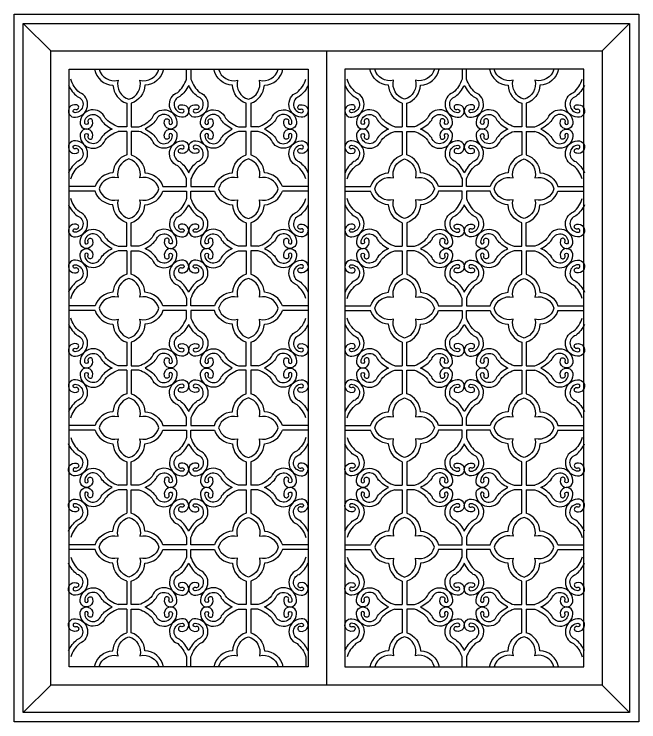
# Model space of a CAD drawing. Extents: x -66030 to 95157, y -13132 to 45879.
# Drawn here: x 44903 to 46263, y 12924 to 14464 of the extents above; entities that cross this region are included whole.
import ezdxf

# ---------------------------------------------------------------- set-up
doc = ezdxf.new("R2010")
doc.units = 0
doc.header["$LTSCALE"] = 100
doc.header["$MEASUREMENT"] = 0
for name, color, linetype in [('3', 11, 'CONTINUOUS'), ('4', 121, 'CONTINUOUS'), ('7', 105, 'CONTINUOUS')]:
    doc.layers.add(name, color=color, linetype=linetype)

# ---------------------------------------------------------------- blocks, each defined once
blk = doc.blocks.new('窗-028')
at = {"layer": '3'}
for p, q in [((495, 1326.1), (495, 1275)), ((825, 1326.1), (825, 1275)), ((225, 1265), (206.7, 1265)), ((225, 1265), (225, 1213.9)), ((511.5, 1275), (495, 1275)), ((495, 1265), (495, 1213.9)), ((511.5, 1265), (495, 1265)), ((808.5, 1275), (825, 1275)), ((808.5, 1265), (825, 1265)), ((825, 1265), (825, 1213.9)), ((1095, 1265), (1095, 1213.9)), ((1095, 1265), (1113.3, 1265)), ((156.1, 1145), (100, 1145)), ((620, 1145), (563.9, 1145)), ((700, 1145), (756.1, 1145)), ((1163.9, 1145), (1220, 1145)), ((620, 1135), (563.9, 1135)), ((700, 1135), (756.1, 1135)), ((495, 1066.1), (495, 1015)), ((825, 1066.1), (825, 1015)), ((225, 1005), (206.7, 1005)), ((225, 1005), (225, 953.9)), ((511.5, 1015), (495, 1015)), ((511.5, 1005), (495, 1005)), ((495, 1005), (495, 953.9)), ((808.5, 1015), (825, 1015)), ((808.5, 1005), (825, 1005)), ((825, 1005), (825, 953.9)), ((1095, 1005), (1113.3, 1005)), ((1095, 1005), (1095, 953.9)), ((156.1, 885), (100, 885)), ((620, 885), (563.9, 885)), ((700, 885), (756.1, 885)), ((1163.9, 885), (1220, 885)), ((156.1, 875), (100, 875)), ((620, 875), (563.9, 875)), ((700, 875), (756.1, 875)), ((1163.9, 875), (1220, 875)), ((225, 806.1), (225, 755)), ((495, 806.1), (495, 755)), ((825, 806.1), (825, 755)), ((1095, 806.1), (1095, 755)), ((225, 755), (206.7, 755)), ((511.5, 755), (495, 755)), ((808.5, 755), (825, 755)), ((1095, 755), (1113.3, 755)), ((225, 745), (206.7, 745)), ((225, 745), (225, 693.9)), ((511.5, 745), (495, 745)), ((495, 745), (495, 693.9)), ((808.5, 745), (825, 745)), ((825, 745), (825, 693.9)), ((1095, 745), (1095, 693.9)), ((1095, 745), (1113.3, 745)), ((156.1, 625), (100, 625)), ((620, 625), (563.9, 625)), ((700, 625), (756.1, 625)), ((1163.9, 625), (1220, 625)), ((156.1, 615), (100, 615)), ((620, 615), (563.9, 615)), ((700, 615), (756.1, 615)), ((1163.9, 615), (1220, 615)), ((225, 546.1), (225, 495)), ((495, 546.1), (495, 495)), ((825, 546.1), (825, 495)), ((1095, 546.1), (1095, 495)), ((225, 495), (206.7, 495)), ((511.5, 495), (495, 495)), ((808.5, 495), (825, 495)), ((1095, 495), (1113.3, 495)), ((225, 485), (206.7, 485)), ((225, 485), (225, 433.9)), ((495, 485), (495, 433.9)), ((511.5, 485), (495, 485)), ((808.5, 485), (825, 485)), ((825, 485), (825, 433.9)), ((1095, 485), (1095, 433.9)), ((1095, 485), (1113.3, 485)), ((156.1, 365), (100, 365)), ((156.1, 355), (100, 355)), ((620, 365), (563.9, 365)), ((620, 355), (563.9, 355)), ((700, 365), (756.1, 365)), ((700, 355), (756.1, 355)), ((1163.9, 365), (1220, 365)), ((1163.9, 355), (1220, 355)), ((225, 286.1), (225, 235)), ((495, 286.1), (495, 235)), ((825, 286.1), (825, 235)), ((1095, 286.1), (1095, 235)), ((225, 235), (206.7, 235)), ((511.5, 235), (495, 235)), ((808.5, 235), (825, 235)), ((1095, 235), (1113.3, 235)), ((225, 225), (206.7, 225)), ((225, 225), (225, 173.9)), ((495, 225), (495, 173.9)), ((511.5, 225), (495, 225)), ((808.5, 225), (825, 225)), ((825, 225), (825, 173.9)), ((1095, 225), (1113.3, 225)), ((1095, 225), (1095, 173.9)), ((615, 121.5), (615, 100))]:
    blk.add_line(p, q, dxfattribs=at)
blk.add_lwpolyline([(0, 1500), (1320, 1500), (1320, 0), (0, 0)], close=True, dxfattribs=at)
blk.add_lwpolyline([(0, 1500), (1320, 1500), (1320, 0), (0, 0)], close=True, dxfattribs=at)
for points in [[(154.7, 1400, 0.337804), (195.2, 1365.2, 0.305286), (225, 1326.1), (225, 1275), (206.7, 1275, -0.137558), (178, 1294, 0.803395), (123.7, 1285.4, 1.186993), (150.9, 1287, 1.306745), (141.1, 1284.7, -1.219827), (133.6, 1284.4, -0.838717), (169.1, 1289.2, 0.113963), (193.1, 1270, 0.113963), (169.1, 1250.8, -0.838717), (133.6, 1255.6, -1.219827), (141.1, 1255.3, 1.306745), (150.9, 1253, 1.186993), (123.7, 1254.6, 0.803395), (178, 1246, -0.137558), (206.7, 1265)], [(165, 1400, 0.407829), (206.2, 1376.2, 0.407829), (230, 1335, 0.407829), (253.8, 1376.2, 0.407829), (295, 1400)], [(305.3, 1400, -0.337804), (264.8, 1365.2, -0.305286), (235, 1326.1), (235, 1275), (251.5, 1275, 0.144679), (280.2, 1294, -0.803395), (334.5, 1285.4, -1.186993), (307.3, 1287, -1.306745), (317.1, 1284.7, 1.219827), (324.6, 1284.4, 0.838717), (289.1, 1289.2, -0.113963), (265, 1270, -0.113963), (289.1, 1250.8, 0.838717), (324.6, 1255.6, 1.219827), (317.1, 1255.3, -1.306745), (307.3, 1253, -1.186993), (334.5, 1254.6, -0.803395), (280.2, 1246, 0.147846), (251.5, 1265), (235, 1265), (235, 1213.9, -0.305286), (264.8, 1174.8, -0.305286), (303.9, 1145), (355, 1145), (355, 1161.5, 0.137558), (336, 1190.2, -0.803395), (344.6, 1244.5, -1.186993), (343, 1217.3, -1.306745), (345.3, 1227.1, 1.219827), (345.6, 1234.6, 0.838717), (340.8, 1199.1, -0.113963), (360, 1175, -0.113963), (379.2, 1199.1, 0.838717), (374.4, 1234.6, 1.219827), (374.7, 1227.1, -1.306745), (377, 1217.3, -1.186993), (375.4, 1244.5, -0.803395), (384, 1190.2, 0.137558), (365, 1161.5), (365, 1145), (416.1, 1145, -0.305286), (455.2, 1174.8, -0.305286), (485, 1213.9), (485, 1265), (468.5, 1265, 0.137558), (439.8, 1246, -0.803395), (385.5, 1254.6, -1.186993), (412.7, 1253, -1.306745), (402.9, 1255.3, 1.219827), (395.4, 1255.6, 0.838717), (430.9, 1250.8, -0.113963), (455, 1270, -0.113963), (430.9, 1289.2, 0.838717), (395.4, 1284.4, 1.219827), (402.9, 1284.7, -1.306745), (412.7, 1287, -1.186993), (385.5, 1285.4, -0.803395), (439.8, 1294, 0.137755), (468.5, 1275), (485, 1275), (485, 1326.1, -0.305286), (455.2, 1365.2, -0.337804), (414.7, 1400)], [(365, 1400), (365, 1378.5, 0.137558), (384, 1349.8, -0.803395), (375.4, 1295.5, -1.186993), (377, 1322.7, -1.306745), (374.7, 1312.9, 1.219827), (374.4, 1305.4, 0.838717), (379.2, 1340.9, -0.113963), (360, 1365, -0.113963), (340.8, 1340.9, 0.838717), (345.6, 1305.4, 1.219827), (345.3, 1312.9, -1.306745), (343, 1322.7, -1.186993), (344.6, 1295.5, -0.803395), (336, 1349.8, 0.137558), (355, 1378.5), (355, 1400)], [(425, 1400, 0.407829), (466.2, 1376.2, 0.407829), (490, 1335, 0.407829), (513.8, 1376.2, 0.407829), (555, 1400)], [(495, 1326.1, 0.305286), (524.8, 1365.2, 0.337804), (565.3, 1400)], [(825, 1326.1, -0.305286), (795.2, 1365.2, -0.337804), (754.7, 1400)], [(895, 1400, -0.407829), (853.8, 1376.2, -0.407829), (830, 1335, -0.407829), (806.2, 1376.2, -0.407829), (765, 1400)], [(1014.7, 1400, 0.337804), (1055.2, 1365.2, 0.305286), (1085, 1326.1), (1085, 1275), (1068.5, 1275, -0.144679), (1039.8, 1294, 0.803395), (985.5, 1285.4, 1.186993), (1012.7, 1287, 1.306745), (1002.9, 1284.7, -1.219827), (995.4, 1284.4, -0.838717), (1030.9, 1289.2, 0.113963), (1055, 1270, 0.113963), (1030.9, 1250.8, -0.838717), (995.4, 1255.6, -1.219827), (1002.9, 1255.3, 1.306745), (1012.7, 1253, 1.186993), (985.5, 1254.6, 0.803395), (1039.8, 1246, -0.147846), (1068.5, 1265), (1085, 1265), (1085, 1213.9, 0.305286), (1055.2, 1174.8, 0.305286), (1016.1, 1145), (965, 1145), (965, 1161.5, -0.137558), (984, 1190.2, 0.803395), (975.4, 1244.5, 1.186993), (977, 1217.3, 1.306745), (974.7, 1227.1, -1.219827), (974.4, 1234.6, -0.838717), (979.2, 1199.1, 0.113963), (960, 1175, 0.113963), (940.8, 1199.1, -0.838717), (945.6, 1234.6, -1.219827), (945.3, 1227.1, 1.306745), (943, 1217.3, 1.186993), (944.6, 1244.5, 0.803395), (936, 1190.2, -0.137558), (955, 1161.5), (955, 1145), (903.9, 1145, 0.305286), (864.8, 1174.8, 0.305286), (835, 1213.9), (835, 1265), (851.5, 1265, -0.137558), (880.2, 1246, 0.803395), (934.5, 1254.6, 1.186993), (907.3, 1253, 1.306745), (917.1, 1255.3, -1.219827), (924.6, 1255.6, -0.838717), (889.1, 1250.8, 0.113963), (865, 1270, 0.113963), (889.1, 1289.2, -0.838717), (924.6, 1284.4, -1.219827), (917.1, 1284.7, 1.306745), (907.3, 1287, 1.186993), (934.5, 1285.4, 0.803395), (880.2, 1294, -0.137755), (851.5, 1275), (835, 1275), (835, 1326.1, 0.305286), (864.8, 1365.2, 0.337804), (905.3, 1400)], [(955, 1400), (955, 1378.5, -0.137558), (936, 1349.8, 0.803395), (944.6, 1295.5, 1.186993), (943, 1322.7, 1.306745), (945.3, 1312.9, -1.219827), (945.6, 1305.4, -0.838717), (940.8, 1340.9, 0.113963), (960, 1365, 0.113963), (979.2, 1340.9, -0.838717), (974.4, 1305.4, -1.219827), (974.7, 1312.9, 1.306745), (977, 1322.7, 1.186993), (975.4, 1295.5, 0.803395), (984, 1349.8, -0.137558), (965, 1378.5), (965, 1400)], [(1155, 1400, -0.407829), (1113.8, 1376.2, -0.407829), (1090, 1335, -0.407829), (1066.2, 1376.2, -0.407829), (1025, 1400)], [(1165.3, 1400, -0.337804), (1124.8, 1365.2, -0.305286), (1095, 1326.1), (1095, 1275), (1113.3, 1275, 0.137558), (1142, 1294, -0.803395), (1196.3, 1285.4, -1.186993), (1169.1, 1287, -1.306745), (1178.9, 1284.7, 1.219827), (1186.4, 1284.4, 0.838717), (1150.9, 1289.2, -0.113963), (1126.9, 1270, -0.113963), (1150.9, 1250.8, 0.838717), (1186.4, 1255.6, 1.219827), (1178.9, 1255.3, -1.306745), (1169.1, 1253, -1.186993), (1196.3, 1254.6, -0.803395), (1142, 1246, 0.137558), (1113.3, 1265)], [(98.2, 1365, 0.113963), (117.3, 1340.9, -0.838717), (112.6, 1305.4, -1.219827), (112.9, 1312.9, 1.306745), (115.1, 1322.7, 1.186993), (113.5, 1295.5, 0.803395), (122.1, 1349.8, -0.137558), (103.2, 1378.5)], [(620, 1365, -0.113963), (600.8, 1340.9, 0.838717), (605.6, 1305.4, 1.219827), (605.3, 1312.9, -1.306745), (603, 1322.7, -1.186993), (604.6, 1295.5, -0.803395), (596, 1349.8, 0.137558), (615, 1378.5)], [(700, 1365, 0.113963), (719.2, 1340.9, -0.838717), (714.4, 1305.4, -1.219827), (714.7, 1312.9, 1.306745), (717, 1322.7, 1.186993), (715.4, 1295.5, 0.803395), (724, 1349.8, -0.137558), (705, 1378.5)], [(1221.8, 1365, -0.113963), (1202.7, 1340.9, 0.838717), (1207.4, 1305.4, 1.219827), (1207.1, 1312.9, -1.306745), (1204.9, 1322.7, -1.186993), (1206.5, 1295.5, -0.803395), (1197.9, 1349.8, 0.137558), (1216.8, 1378.5)], [(511.5, 1275, 0.137558), (540.2, 1294, -0.803395), (594.5, 1285.4, -1.186993), (567.3, 1287, -1.306745), (577.1, 1284.7, 1.219827), (584.6, 1284.4, 0.838717), (549.1, 1289.2, -0.113963), (525, 1270, -0.113963), (549.1, 1250.8, 0.838717), (584.6, 1255.6, 1.219827), (577.1, 1255.3, -1.306745), (567.3, 1253, -1.186993), (594.5, 1254.6, -0.803395), (540.2, 1246, 0.137558), (511.5, 1265, 0.137558)], [(620, 1308.6, -0.020606), (620, 1309.8)], [(808.5, 1275, -0.137558), (779.8, 1294, 0.803395), (725.5, 1285.4, 1.186993), (752.7, 1287, 1.306745), (742.9, 1284.7, -1.219827), (735.4, 1284.4, -0.838717), (770.9, 1289.2, 0.113963), (795, 1270, 0.113963), (770.9, 1250.8, -0.838717), (735.4, 1255.6, -1.219827), (742.9, 1255.3, 1.306745), (752.7, 1253, 1.186993), (725.5, 1254.6, 0.803395), (779.8, 1246, -0.137558), (808.5, 1265, -0.137558)], [(103.2, 1161.5, -0.137558), (122.1, 1190.2, 0.803395), (113.5, 1244.5, 1.186993), (115.1, 1217.3, 1.306745), (112.9, 1227.1, -1.219827), (112.6, 1234.6, -0.838717), (117.3, 1199.1, 0.113963), (98.2, 1175)], [(615, 1161.5, 0.137558), (596, 1190.2, -0.803395), (604.6, 1244.5, -1.186993), (603, 1217.3, -1.306745), (605.3, 1227.1, 1.219827), (605.6, 1234.6, 0.838717), (600.8, 1199.1, -0.113963), (620, 1175)], [(705, 1161.5, -0.137558), (724, 1190.2, 0.803395), (715.4, 1244.5, 1.186993), (717, 1217.3, 1.306745), (714.7, 1227.1, -1.219827), (714.4, 1234.6, -0.838717), (719.2, 1199.1, 0.113963), (700, 1175)], [(1216.8, 1161.5, 0.137558), (1197.9, 1190.2, -0.803395), (1206.5, 1244.5, -1.186993), (1204.9, 1217.3, -1.306745), (1207.1, 1227.1, 1.219827), (1207.4, 1234.6, 0.838717), (1202.7, 1199.1, -0.113963), (1221.8, 1175)], [(225, 1213.9, 0.305286), (195.2, 1174.8, 0.305286), (156.1, 1145, 0.305286)], [(563.9, 1145, 0.305286), (524.8, 1174.8, 0.305286), (495, 1213.9, 0.305286)], [(756.1, 1145, -0.305286), (795.2, 1174.8, -0.305286), (825, 1213.9, -0.305286)], [(1095, 1213.9, -0.305286), (1124.8, 1174.8, -0.305286), (1163.9, 1145, -0.305286)], [(206.7, 1005, 0.137558), (178, 986, -0.803395), (123.7, 994.6, -1.186993), (150.9, 993, -1.306745), (141.1, 995.3, 1.219827), (133.6, 995.6, 0.838717), (169.1, 990.8, -0.113963), (193.1, 1010, -0.113963), (169.1, 1029.2, 0.838717), (133.6, 1024.4, 1.219827), (141.1, 1024.7, -1.306745), (150.9, 1027, -1.186993), (123.7, 1025.4, -0.803395), (178, 1034, 0.137558), (206.7, 1015), (225, 1015), (225, 1066.1, -0.305286), (195.2, 1105.2, -0.305286), (156.1, 1135), (100, 1135)], [(495, 1066.1, 0.305286), (524.8, 1105.2, 0.305286), (563.9, 1135, 0.305286)], [(825, 1066.1, -0.305286), (795.2, 1105.2, -0.305286), (756.1, 1135, -0.305286)], [(1113.3, 1005, -0.137558), (1142, 986, 0.803395), (1196.3, 994.6, 1.186993), (1169.1, 993, 1.306745), (1178.9, 995.3, -1.219827), (1186.4, 995.6, -0.838717), (1150.9, 990.8, 0.113963), (1126.9, 1010, 0.113963), (1150.9, 1029.2, -0.838717), (1186.4, 1024.4, -1.219827), (1178.9, 1024.7, 1.306745), (1169.1, 1027, 1.186993), (1196.3, 1025.4, 0.803395), (1142, 1034, -0.137558), (1113.3, 1015), (1095, 1015), (1095, 1066.1, 0.305286), (1124.8, 1105.2, 0.305286), (1163.9, 1135), (1220, 1135)], [(98.2, 1105, 0.113963), (117.3, 1080.9, -0.838717), (112.6, 1045.4, -1.219827), (112.9, 1052.9, 1.306745), (115.1, 1062.7, 1.186993), (113.5, 1035.5, 0.803395), (122.1, 1089.8, -0.137558), (103.2, 1118.5)], [(620, 1105, -0.113963), (600.8, 1080.9, 0.838717), (605.6, 1045.4, 1.219827), (605.3, 1052.9, -1.306745), (603, 1062.7, -1.186993), (604.6, 1035.5, -0.803395), (596, 1089.8, 0.137558), (615, 1118.5)], [(700, 1105, 0.113963), (719.2, 1080.9, -0.838717), (714.4, 1045.4, -1.219827), (714.7, 1052.9, 1.306745), (717, 1062.7, 1.186993), (715.4, 1035.5, 0.803395), (724, 1089.8, -0.137558), (705, 1118.5)], [(1221.8, 1105, -0.113963), (1202.7, 1080.9, 0.838717), (1207.4, 1045.4, 1.219827), (1207.1, 1052.9, -1.306745), (1204.9, 1062.7, -1.186993), (1206.5, 1035.5, -0.803395), (1197.9, 1089.8, 0.137558), (1216.8, 1118.5)], [(511.5, 1015, 0.137558), (540.2, 1034, -0.803395), (594.5, 1025.4, -1.186993), (567.3, 1027, -1.306745), (577.1, 1024.7, 1.219827), (584.6, 1024.4, 0.838717), (549.1, 1029.2, -0.113963), (525, 1010, -0.113963), (549.1, 990.8, 0.838717), (584.6, 995.6, 1.219827), (577.1, 995.3, -1.306745), (567.3, 993, -1.186993), (594.5, 994.6, -0.803395), (540.2, 986, 0.137558), (511.5, 1005, 0.137558)], [(620, 1048.6, -0.020606), (620, 1049.8)], [(808.5, 1015, -0.137558), (779.8, 1034, 0.803395), (725.5, 1025.4, 1.186993), (752.7, 1027, 1.306745), (742.9, 1024.7, -1.219827), (735.4, 1024.4, -0.838717), (770.9, 1029.2, 0.113963), (795, 1010, 0.113963), (770.9, 990.8, -0.838717), (735.4, 995.6, -1.219827), (742.9, 995.3, 1.306745), (752.7, 993, 1.186993), (725.5, 994.6, 0.803395), (779.8, 986, -0.137558), (808.5, 1005, -0.137558)], [(103.2, 901.5, -0.137558), (122.1, 930.2, 0.803395), (113.5, 984.5, 1.186993), (115.1, 957.3, 1.306745), (112.9, 967.1, -1.219827), (112.6, 974.6, -0.838717), (117.3, 939.1, 0.113963), (98.2, 915)], [(615, 901.5, 0.137558), (596, 930.2, -0.803395), (604.6, 984.5, -1.186993), (603, 957.3, -1.306745), (605.3, 967.1, 1.219827), (605.6, 974.6, 0.838717), (600.8, 939.1, -0.113963), (620, 915)], [(705, 901.5, -0.137558), (724, 930.2, 0.803395), (715.4, 984.5, 1.186993), (717, 957.3, 1.306745), (714.7, 967.1, -1.219827), (714.4, 974.6, -0.838717), (719.2, 939.1, 0.113963), (700, 915)], [(1216.8, 901.5, 0.137558), (1197.9, 930.2, -0.803395), (1206.5, 984.5, -1.186993), (1204.9, 957.3, -1.306745), (1207.1, 967.1, 1.219827), (1207.4, 974.6, 0.838717), (1202.7, 939.1, -0.113963), (1221.8, 915)], [(225, 953.9, 0.305286), (195.2, 914.8, 0.305286), (156.1, 885)], [(563.9, 885, 0.305286), (524.8, 914.8, 0.305286), (495, 953.9)], [(756.1, 885, -0.305286), (795.2, 914.8, -0.305286), (825, 953.9)], [(1095, 953.9, -0.305286), (1124.8, 914.8, -0.305286), (1163.9, 885)], [(156.1, 875, 0.305286), (195.2, 845.2, 0.305286), (225, 806.1, 0.305286)], [(495, 806.1, 0.305286), (524.8, 845.2, 0.305286), (563.9, 875)], [(825, 806.1, -0.305286), (795.2, 845.2, -0.305286), (756.1, 875)], [(1163.9, 875, -0.305286), (1124.8, 845.2, -0.305286), (1095, 806.1, -0.305286)], [(98.2, 845, 0.113963), (117.3, 820.9, -0.838717), (112.6, 785.4, -1.219827), (112.9, 792.9, 1.306745), (115.1, 802.7, 1.186993), (113.5, 775.5, 0.803395), (122.1, 829.8, -0.137558), (103.2, 858.5)], [(620, 845, -0.113963), (600.8, 820.9, 0.838717), (605.6, 785.4, 1.219827), (605.3, 792.9, -1.306745), (603, 802.7, -1.186993), (604.6, 775.5, -0.803395), (596, 829.8, 0.137558), (615, 858.5)], [(700, 845, 0.113963), (719.2, 820.9, -0.838717), (714.4, 785.4, -1.219827), (714.7, 792.9, 1.306745), (717, 802.7, 1.186993), (715.4, 775.5, 0.803395), (724, 829.8, -0.137558), (705, 858.5)], [(1221.8, 845, -0.113963), (1202.7, 820.9, 0.838717), (1207.4, 785.4, 1.219827), (1207.1, 792.9, -1.306745), (1204.9, 802.7, -1.186993), (1206.5, 775.5, -0.803395), (1197.9, 829.8, 0.137558), (1216.8, 858.5)], [(206.7, 755, -0.137558), (178, 774, 0.803395), (123.7, 765.4, 1.186993), (150.9, 767, 1.306745), (141.1, 764.7, -1.219827), (133.6, 764.4, -0.838717), (169.1, 769.2, 0.113963), (193.1, 750, 0.113963), (169.1, 730.8, -0.838717), (133.6, 735.6, -1.219827), (141.1, 735.3, 1.306745), (150.9, 733, 1.186993), (123.7, 734.6, 0.803395), (178, 726, -0.137558), (206.7, 745, -0.137558)], [(511.5, 755, 0.137558), (540.2, 774, -0.803395), (594.5, 765.4, -1.186993), (567.3, 767, -1.306745), (577.1, 764.7, 1.219827), (584.6, 764.4, 0.838717), (549.1, 769.2, -0.113963), (525, 750, -0.113963), (549.1, 730.8, 0.838717), (584.6, 735.6, 1.219827), (577.1, 735.3, -1.306745), (567.3, 733, -1.186993), (594.5, 734.6, -0.803395), (540.2, 726, 0.137558), (511.5, 745, 0.137558)], [(620, 788.6, -0.020606), (620, 789.8)], [(808.5, 755, -0.137558), (779.8, 774, 0.803395), (725.5, 765.4, 1.186993), (752.7, 767, 1.306745), (742.9, 764.7, -1.219827), (735.4, 764.4, -0.838717), (770.9, 769.2, 0.113963), (795, 750, 0.113963), (770.9, 730.8, -0.838717), (735.4, 735.6, -1.219827), (742.9, 735.3, 1.306745), (752.7, 733, 1.186993), (725.5, 734.6, 0.803395), (779.8, 726, -0.137558), (808.5, 745, -0.137558)], [(1113.3, 755, 0.137558), (1142, 774, -0.803395), (1196.3, 765.4, -1.186993), (1169.1, 767, -1.306745), (1178.9, 764.7, 1.219827), (1186.4, 764.4, 0.838717), (1150.9, 769.2, -0.113963), (1126.9, 750, -0.113963), (1150.9, 730.8, 0.838717), (1186.4, 735.6, 1.219827), (1178.9, 735.3, -1.306745), (1169.1, 733, -1.186993), (1196.3, 734.6, -0.803395), (1142, 726, 0.137558), (1113.3, 745, 0.137558)], [(103.2, 641.5, -0.137558), (122.1, 670.2, 0.803395), (113.5, 724.5, 1.186993), (115.1, 697.3, 1.306745), (112.9, 707.1, -1.219827), (112.6, 714.6, -0.838717), (117.3, 679.1, 0.113963), (98.2, 655)], [(615, 641.5, 0.137558), (596, 670.2, -0.803395), (604.6, 724.5, -1.186993), (603, 697.3, -1.306745), (605.3, 707.1, 1.219827), (605.6, 714.6, 0.838717), (600.8, 679.1, -0.113963), (620, 655)], [(705, 641.5, -0.137558), (724, 670.2, 0.803395), (715.4, 724.5, 1.186993), (717, 697.3, 1.306745), (714.7, 707.1, -1.219827), (714.4, 714.6, -0.838717), (719.2, 679.1, 0.113963), (700, 655)], [(1216.8, 641.5, 0.137558), (1197.9, 670.2, -0.803395), (1206.5, 724.5, -1.186993), (1204.9, 697.3, -1.306745), (1207.1, 707.1, 1.219827), (1207.4, 714.6, 0.838717), (1202.7, 679.1, -0.113963), (1221.8, 655)], [(225, 693.9, 0.305286), (195.2, 654.8, 0.305286), (156.1, 625)], [(563.9, 625, 0.305286), (524.8, 654.8, 0.305286), (495, 693.9)], [(756.1, 625, -0.305286), (795.2, 654.8, -0.305286), (825, 693.9)], [(1095, 693.9, -0.305286), (1124.8, 654.8, -0.305286), (1163.9, 625)], [(156.1, 615, 0.305286), (195.2, 585.2, 0.305286), (225, 546.1)], [(495, 546.1, 0.305286), (524.8, 585.2, 0.305286), (563.9, 615, 0.305286)], [(825, 546.1, -0.305286), (795.2, 585.2, -0.305286), (756.1, 615, -0.305286)], [(1163.9, 615, -0.305286), (1124.8, 585.2, -0.305286), (1095, 546.1)], [(103.2, 598.5, 0.137558), (122.1, 569.8, -0.803395), (113.5, 515.5, -1.186993), (115.1, 542.7, -1.306745), (112.9, 532.9, 1.219827), (112.6, 525.4, 0.838717), (117.3, 560.9, -0.113963), (98.2, 585)], [(615, 598.5, -0.137558), (596, 569.8, 0.803395), (604.6, 515.5, 1.186993), (603, 542.7, 1.306745), (605.3, 532.9, -1.219827), (605.6, 525.4, -0.838717), (600.8, 560.9, 0.113963), (620, 585)], [(705, 598.5, 0.137558), (724, 569.8, -0.803395), (715.4, 515.5, -1.186993), (717, 542.7, -1.306745), (714.7, 532.9, 1.219827), (714.4, 525.4, 0.838717), (719.2, 560.9, -0.113963), (700, 585)], [(1216.8, 598.5, -0.137558), (1197.9, 569.8, 0.803395), (1206.5, 515.5, 1.186993), (1204.9, 542.7, 1.306745), (1207.1, 532.9, -1.219827), (1207.4, 525.4, -0.838717), (1202.7, 560.9, 0.113963), (1221.8, 585)], [(206.7, 485, 0.137558), (178, 466, -0.803395), (123.7, 474.6, -1.186993), (150.9, 473, -1.306745), (141.1, 475.3, 1.219827), (133.6, 475.6, 0.838717), (169.1, 470.8, -0.113963), (193.1, 490, -0.113963), (169.1, 509.2, 0.838717), (133.6, 504.4, 1.219827), (141.1, 504.7, -1.306745), (150.9, 507, -1.186993), (123.7, 505.4, -0.803395), (178, 514, 0.137558), (206.7, 495, 0.137558)], [(511.5, 485, -0.137558), (540.2, 466, 0.803395), (594.5, 474.6, 1.186993), (567.3, 473, 1.306745), (577.1, 475.3, -1.219827), (584.6, 475.6, -0.838717), (549.1, 470.8, 0.113963), (525, 490, 0.113963), (549.1, 509.2, -0.838717), (584.6, 504.4, -1.219827), (577.1, 504.7, 1.306745), (567.3, 507, 1.186993), (594.5, 505.4, 0.803395), (540.2, 514, -0.137558), (511.5, 495, -0.137558)], [(808.5, 485, 0.137558), (779.8, 466, -0.803395), (725.5, 474.6, -1.186993), (752.7, 473, -1.306745), (742.9, 475.3, 1.219827), (735.4, 475.6, 0.838717), (770.9, 470.8, -0.113963), (795, 490, -0.113963), (770.9, 509.2, 0.838717), (735.4, 504.4, 1.219827), (742.9, 504.7, -1.306745), (752.7, 507, -1.186993), (725.5, 505.4, -0.803395), (779.8, 514, 0.137558), (808.5, 495, 0.137558)], [(1113.3, 485, -0.137558), (1142, 466, 0.803395), (1196.3, 474.6, 1.186993), (1169.1, 473, 1.306745), (1178.9, 475.3, -1.219827), (1186.4, 475.6, -0.838717), (1150.9, 470.8, 0.113963), (1126.9, 490, 0.113963), (1150.9, 509.2, -0.838717), (1186.4, 504.4, -1.219827), (1178.9, 504.7, 1.306745), (1169.1, 507, 1.186993), (1196.3, 505.4, 0.803395), (1142, 514, -0.137558), (1113.3, 495, -0.137558)], [(98.2, 395, -0.113963), (117.3, 419.1, 0.838717), (112.6, 454.6, 1.219827), (112.9, 447.1, -1.306745), (115.1, 437.3, -1.186993), (113.5, 464.5, -0.803395), (122.1, 410.2, 0.137558), (103.2, 381.5)], [(620, 395, 0.113963), (600.8, 419.1, -0.838717), (605.6, 454.6, -1.219827), (605.3, 447.1, 1.306745), (603, 437.3, 1.186993), (604.6, 464.5, 0.803395), (596, 410.2, -0.137558), (615, 381.5)], [(700, 395, -0.113963), (719.2, 419.1, 0.838717), (714.4, 454.6, 1.219827), (714.7, 447.1, -1.306745), (717, 437.3, -1.186993), (715.4, 464.5, -0.803395), (724, 410.2, 0.137558), (705, 381.5)], [(1221.8, 395, 0.113963), (1202.7, 419.1, -0.838717), (1207.4, 454.6, -1.219827), (1207.1, 447.1, 1.306745), (1204.9, 437.3, 1.186993), (1206.5, 464.5, 0.803395), (1197.9, 410.2, -0.137558), (1216.8, 381.5)], [(156.1, 365, -0.305286), (195.2, 394.8, -0.305286), (225, 433.9, -0.305286)], [(495, 433.9, -0.305286), (524.8, 394.8, -0.305286), (563.9, 365)], [(825, 433.9, 0.305286), (795.2, 394.8, 0.305286), (756.1, 365)], [(1163.9, 365, 0.305286), (1124.8, 394.8, 0.305286), (1095, 433.9, 0.305286)], [(225, 286.1, -0.305286), (195.2, 325.2, -0.305286), (156.1, 355, -0.305286)], [(305.3, 100, 0.337804), (264.8, 134.8, 0.305286), (235, 173.9), (235, 225), (251.5, 225, -0.144679), (280.2, 206, 0.803395), (334.5, 214.6, 1.186993), (307.3, 213, 1.306745), (317.1, 215.3, -1.219827), (324.6, 215.6, -0.838717), (289.1, 210.8, 0.113963), (265, 230, 0.113963), (289.1, 249.2, -0.838717), (324.6, 244.4, -1.219827), (317.1, 244.7, 1.306745), (307.3, 247, 1.186993), (334.5, 245.4, 0.803395), (280.2, 254, -0.147846), (251.5, 235), (235, 235), (235, 286.1, 0.305286), (264.8, 325.2, 0.305286), (303.9, 355), (355, 355), (355, 338.5, -0.137558), (336, 309.8, 0.803395), (344.6, 255.5, 1.186993), (343, 282.7, 1.306745), (345.3, 272.9, -1.219827), (345.6, 265.4, -0.838717), (340.8, 300.9, 0.113963), (360, 325, 0.113963), (379.2, 300.9, -0.838717), (374.4, 265.4, -1.219827), (374.7, 272.9, 1.306745), (377, 282.7, 1.186993), (375.4, 255.5, 0.803395), (384, 309.8, -0.137558), (365, 338.5), (365, 355), (416.1, 355, 0.305286), (455.2, 325.2, 0.305286), (485, 286.1), (485, 235), (468.5, 235, -0.137558), (439.8, 254, 0.803395), (385.5, 245.4, 1.186993), (412.7, 247, 1.306745), (402.9, 244.7, -1.219827), (395.4, 244.4, -0.838717), (430.9, 249.2, 0.113963), (455, 230, 0.113963), (430.9, 210.8, -0.838717), (395.4, 215.6, -1.219827), (402.9, 215.3, 1.306745), (412.7, 213, 1.186993), (385.5, 214.6, 0.803395), (439.8, 206, -0.137755), (468.5, 225), (485, 225), (485, 173.9, 0.305286), (455.2, 134.8, 0.337804), (414.7, 100)], [(563.9, 355, -0.305286), (524.8, 325.2, -0.305286), (495, 286.1)], [(756.1, 355, 0.305286), (795.2, 325.2, 0.305286), (825, 286.1)], [(1014.7, 100, -0.337804), (1055.2, 134.8, -0.305286), (1085, 173.9), (1085, 225), (1068.5, 225, 0.144679), (1039.8, 206, -0.803395), (985.5, 214.6, -1.186993), (1012.7, 213, -1.306745), (1002.9, 215.3, 1.219827), (995.4, 215.6, 0.838717), (1030.9, 210.8, -0.113963), (1055, 230, -0.113963), (1030.9, 249.2, 0.838717), (995.4, 244.4, 1.219827), (1002.9, 244.7, -1.306745), (1012.7, 247, -1.186993), (985.5, 245.4, -0.803395), (1039.8, 254, 0.147846), (1068.5, 235), (1085, 235), (1085, 286.1, -0.305286), (1055.2, 325.2, -0.305286), (1016.1, 355), (965, 355), (965, 338.5, 0.137558), (984, 309.8, -0.803395), (975.4, 255.5, -1.186993), (977, 282.7, -1.306745), (974.7, 272.9, 1.219827), (974.4, 265.4, 0.838717), (979.2, 300.9, -0.113963), (960, 325, -0.113963), (940.8, 300.9, 0.838717), (945.6, 265.4, 1.219827), (945.3, 272.9, -1.306745), (943, 282.7, -1.186993), (944.6, 255.5, -0.803395), (936, 309.8, 0.137558), (955, 338.5), (955, 355), (903.9, 355, -0.305286), (864.8, 325.2, -0.305286), (835, 286.1), (835, 235), (851.5, 235, 0.137558), (880.2, 254, -0.803395), (934.5, 245.4, -1.186993), (907.3, 247, -1.306745), (917.1, 244.7, 1.219827), (924.6, 244.4, 0.838717), (889.1, 249.2, -0.113963), (865, 230, -0.113963), (889.1, 210.8, 0.838717), (924.6, 215.6, 1.219827), (917.1, 215.3, -1.306745), (907.3, 213, -1.186993), (934.5, 214.6, -0.803395), (880.2, 206, 0.137755), (851.5, 225), (835, 225), (835, 173.9, -0.305286), (864.8, 134.8, -0.337804), (905.3, 100)], [(1095, 286.1, 0.305286), (1124.8, 325.2, 0.305286), (1163.9, 355, 0.305286)], [(103.2, 338.5, 0.137558), (122.1, 309.8, -0.803395), (113.5, 255.5, -1.186993), (115.1, 282.7, -1.306745), (112.9, 272.9, 1.219827), (112.6, 265.4, 0.838717), (117.3, 300.9, -0.113963), (98.2, 325)], [(615, 338.5, -0.137558), (596, 309.8, 0.803395), (604.6, 255.5, 1.186993), (603, 282.7, 1.306745), (605.3, 272.9, -1.219827), (605.6, 265.4, -0.838717), (600.8, 300.9, 0.113963), (620, 325)], [(705, 338.5, 0.137558), (724, 309.8, -0.803395), (715.4, 255.5, -1.186993), (717, 282.7, -1.306745), (714.7, 272.9, 1.219827), (714.4, 265.4, 0.838717), (719.2, 300.9, -0.113963), (700, 325)], [(1216.8, 338.5, -0.137558), (1197.9, 309.8, 0.803395), (1206.5, 255.5, 1.186993), (1204.9, 282.7, 1.306745), (1207.1, 272.9, -1.219827), (1207.4, 265.4, -0.838717), (1202.7, 300.9, 0.113963), (1221.8, 325)], [(206.7, 225, 0.137558), (178, 206, -0.803395), (123.7, 214.6, -1.186993), (150.9, 213, -1.306745), (141.1, 215.3, 1.219827), (133.6, 215.6, 0.838717), (169.1, 210.8, -0.113963), (193.1, 230, -0.113963), (169.1, 249.2, 0.838717), (133.6, 244.4, 1.219827), (141.1, 244.7, -1.306745), (150.9, 247, -1.186993), (123.7, 245.4, -0.803395), (178, 254, 0.137558), (206.7, 235, 0.137558)], [(511.5, 225, -0.137558), (540.2, 206, 0.803395), (594.5, 214.6, 1.186993), (567.3, 213, 1.306745), (577.1, 215.3, -1.219827), (584.6, 215.6, -0.838717), (549.1, 210.8, 0.113963), (525, 230, 0.113963), (549.1, 249.2, -0.838717), (584.6, 244.4, -1.219827), (577.1, 244.7, 1.306745), (567.3, 247, 1.186993), (594.5, 245.4, 0.803395), (540.2, 254, -0.137558), (511.5, 235, -0.137558)], [(808.5, 225, 0.137558), (779.8, 206, -0.803395), (725.5, 214.6, -1.186993), (752.7, 213, -1.306745), (742.9, 215.3, 1.219827), (735.4, 215.6, 0.838717), (770.9, 210.8, -0.113963), (795, 230, -0.113963), (770.9, 249.2, 0.838717), (735.4, 244.4, 1.219827), (742.9, 244.7, -1.306745), (752.7, 247, -1.186993), (725.5, 245.4, -0.803395), (779.8, 254, 0.137558), (808.5, 235, 0.137558)], [(1113.3, 225, -0.137558), (1142, 206, 0.803395), (1196.3, 214.6, 1.186993), (1169.1, 213, 1.306745), (1178.9, 215.3, -1.219827), (1186.4, 215.6, -0.838717), (1150.9, 210.8, 0.113963), (1126.9, 230, 0.113963), (1150.9, 249.2, -0.838717), (1186.4, 244.4, -1.219827), (1178.9, 244.7, 1.306745), (1169.1, 247, 1.186993), (1196.3, 245.4, 0.803395), (1142, 254, -0.137558), (1113.3, 235, -0.137558)], [(98.2, 135, -0.113963), (117.3, 159.1, 0.838717), (112.6, 194.6, 1.219827), (112.9, 187.1, -1.306745), (115.1, 177.3, -1.186993), (113.5, 204.5, -0.803395), (122.1, 150.2, 0.137558), (103.2, 121.5)], [(365, 100), (365, 121.5, -0.137558), (384, 150.2, 0.803395), (375.4, 204.5, 1.186993), (377, 177.3, 1.306745), (374.7, 187.1, -1.219827), (374.4, 194.6, -0.838717), (379.2, 159.1, 0.113963), (360, 135, 0.113963), (340.8, 159.1, -0.838717), (345.6, 194.6, -1.219827), (345.3, 187.1, 1.306745), (343, 177.3, 1.186993), (344.6, 204.5, 0.803395), (336, 150.2, -0.137558), (355, 121.5), (355, 100)], [(620, 135, 0.113963), (600.8, 159.1, -0.838717), (605.6, 194.6, -1.219827), (605.3, 187.1, 1.306745), (603, 177.3, 1.186993), (604.6, 204.5, 0.803395), (596, 150.2, -0.137558), (615, 121.5)], [(700, 135, -0.113963), (719.2, 159.1, 0.838717), (714.4, 194.6, 1.219827), (714.7, 187.1, -1.306745), (717, 177.3, -1.186993), (715.4, 204.5, -0.803395), (724, 150.2, 0.137558), (705, 121.5)], [(955, 100), (955, 121.5, 0.137558), (936, 150.2, -0.803395), (944.6, 204.5, -1.186993), (943, 177.3, -1.306745), (945.3, 187.1, 1.219827), (945.6, 194.6, 0.838717), (940.8, 159.1, -0.113963), (960, 135, -0.113963), (979.2, 159.1, 0.838717), (974.4, 194.6, 1.219827), (974.7, 187.1, -1.306745), (977, 177.3, -1.186993), (975.4, 204.5, -0.803395), (984, 150.2, 0.137558), (965, 121.5), (965, 100)], [(1221.8, 135, 0.113963), (1202.7, 159.1, -0.838717), (1207.4, 194.6, -1.219827), (1207.1, 187.1, 1.306745), (1204.9, 177.3, 1.186993), (1206.5, 204.5, 0.803395), (1197.9, 150.2, -0.137558), (1216.8, 121.5)], [(154.7, 100, -0.337804), (195.2, 134.8, -0.305286), (225, 173.9, -0.305286)], [(495, 173.9, -0.305286), (524.8, 134.8, -0.337804), (565.3, 100)], [(825, 173.9, 0.305286), (795.2, 134.8, 0.337804), (754.7, 100)], [(1165.3, 100, 0.337804), (1124.8, 134.8, 0.305286), (1095, 173.9, 0.305286)], [(165, 100, -0.407829), (206.2, 123.8, -0.407829), (230, 165, -0.407829), (253.8, 123.8, -0.407829), (295, 100)], [(425, 100, -0.407829), (466.2, 123.8, -0.407829), (490, 165, -0.407829), (513.8, 123.8, -0.407829), (555, 100)], [(895, 100, 0.407829), (853.8, 123.8, 0.407829), (830, 165, 0.407829), (806.2, 123.8, 0.407829), (765, 100)], [(1155, 100, 0.407829), (1113.8, 123.8, 0.407829), (1090, 165, 0.407829), (1066.2, 123.8, 0.407829), (1025, 100)]]:
    blk.add_lwpolyline(points, format="xyb", dxfattribs=at)
for points in [[(206.2, 1163.8, 0.407829), (165, 1140, 0.407829), (206.2, 1116.2, 0.407829), (230, 1075, 0.407829), (253.8, 1116.2, 0.407829), (295, 1140, 0.407829), (253.8, 1163.8, 0.407829), (230, 1205, 0.407829)], [(466.2, 1163.8, 0.407829), (425, 1140, 0.407829), (466.2, 1116.2, 0.407829), (490, 1075, 0.407829), (513.8, 1116.2, 0.407829), (555, 1140, 0.407829), (513.8, 1163.8, 0.407829), (490, 1205, 0.407829)], [(853.8, 1163.8, -0.407829), (895, 1140, -0.407829), (853.8, 1116.2, -0.407829), (830, 1075, -0.407829), (806.2, 1116.2, -0.407829), (765, 1140, -0.407829), (806.2, 1163.8, -0.407829), (830, 1205, -0.407829)], [(1113.8, 1163.8, -0.407829), (1155, 1140, -0.407829), (1113.8, 1116.2, -0.407829), (1090, 1075, -0.407829), (1066.2, 1116.2, -0.407829), (1025, 1140, -0.407829), (1066.2, 1163.8, -0.407829), (1090, 1205, -0.407829)], [(355, 885), (303.9, 885, 0.305286), (264.8, 914.8, 0.305286), (235, 953.9), (235, 1005), (251.5, 1005, -0.144679), (280.2, 986, 0.803395), (334.5, 994.6, 1.186993), (307.3, 993, 1.306745), (317.1, 995.3, -1.219827), (324.6, 995.6, -0.838717), (289.1, 990.8, 0.113963), (265, 1010, 0.113963), (289.1, 1029.2, -0.838717), (324.6, 1024.4, -1.219827), (317.1, 1024.7, 1.306745), (307.3, 1027, 1.186993), (334.5, 1025.4, 0.803395), (280.2, 1034, -0.147846), (251.5, 1015), (235, 1015), (235, 1066.1, 0.305286), (264.8, 1105.2, 0.305286), (303.9, 1135), (355, 1135), (355, 1118.5, -0.137558), (336, 1089.8, 0.803395), (344.6, 1035.5, 1.186993), (343, 1062.7, 1.306745), (345.3, 1052.9, -1.219827), (345.6, 1045.4, -0.838717), (340.8, 1080.9, 0.113963), (360, 1105, 0.113963), (379.2, 1080.9, -0.838717), (374.4, 1045.4, -1.219827), (374.7, 1052.9, 1.306745), (377, 1062.7, 1.186993), (375.4, 1035.5, 0.803395), (384, 1089.8, -0.137558), (365, 1118.5), (365, 1135), (416.1, 1135, 0.305286), (455.2, 1105.2, 0.305286), (485, 1066.1), (485, 1015), (468.5, 1015, -0.137558), (439.8, 1034, 0.803395), (385.5, 1025.4, 1.186993), (412.7, 1027, 1.306745), (402.9, 1024.7, -1.219827), (395.4, 1024.4, -0.838717), (430.9, 1029.2, 0.113963), (455, 1010, 0.113963), (430.9, 990.8, -0.838717), (395.4, 995.6, -1.219827), (402.9, 995.3, 1.306745), (412.7, 993, 1.186993), (385.5, 994.6, 0.803395), (439.8, 986, -0.137755), (468.5, 1005), (485, 1005), (485, 953.9, 0.305286), (455.2, 914.8, 0.305286), (416.1, 885), (365, 885), (365, 901.5, -0.137558), (384, 930.2, 0.803395), (375.4, 984.5, 1.186993), (377, 957.3, 1.306745), (374.7, 967.1, -1.219827), (374.4, 974.6, -0.838717), (379.2, 939.1, 0.113963), (360, 915, 0.113963), (340.8, 939.1, -0.838717), (345.6, 974.6, -1.219827), (345.3, 967.1, 1.306745), (343, 957.3, 1.186993), (344.6, 984.5, 0.803395), (336, 930.2, -0.137558), (355, 901.5)], [(965, 885), (1016.1, 885, -0.305286), (1055.2, 914.8, -0.305286), (1085, 953.9), (1085, 1005), (1068.5, 1005, 0.144679), (1039.8, 986, -0.803395), (985.5, 994.6, -1.186993), (1012.7, 993, -1.306745), (1002.9, 995.3, 1.219827), (995.4, 995.6, 0.838717), (1030.9, 990.8, -0.113963), (1055, 1010, -0.113963), (1030.9, 1029.2, 0.838717), (995.4, 1024.4, 1.219827), (1002.9, 1024.7, -1.306745), (1012.7, 1027, -1.186993), (985.5, 1025.4, -0.803395), (1039.8, 1034, 0.147846), (1068.5, 1015), (1085, 1015), (1085, 1066.1, -0.305286), (1055.2, 1105.2, -0.305286), (1016.1, 1135), (965, 1135), (965, 1118.5, 0.137558), (984, 1089.8, -0.803395), (975.4, 1035.5, -1.186993), (977, 1062.7, -1.306745), (974.7, 1052.9, 1.219827), (974.4, 1045.4, 0.838717), (979.2, 1080.9, -0.113963), (960, 1105, -0.113963), (940.8, 1080.9, 0.838717), (945.6, 1045.4, 1.219827), (945.3, 1052.9, -1.306745), (943, 1062.7, -1.186993), (944.6, 1035.5, -0.803395), (936, 1089.8, 0.137558), (955, 1118.5), (955, 1135), (903.9, 1135, -0.305286), (864.8, 1105.2, -0.305286), (835, 1066.1), (835, 1015), (851.5, 1015, 0.137558), (880.2, 1034, -0.803395), (934.5, 1025.4, -1.186993), (907.3, 1027, -1.306745), (917.1, 1024.7, 1.219827), (924.6, 1024.4, 0.838717), (889.1, 1029.2, -0.113963), (865, 1010, -0.113963), (889.1, 990.8, 0.838717), (924.6, 995.6, 1.219827), (917.1, 995.3, -1.306745), (907.3, 993, -1.186993), (934.5, 994.6, -0.803395), (880.2, 986, 0.137755), (851.5, 1005), (835, 1005), (835, 953.9, -0.305286), (864.8, 914.8, -0.305286), (903.9, 885), (955, 885), (955, 901.5, 0.137558), (936, 930.2, -0.803395), (944.6, 984.5, -1.186993), (943, 957.3, -1.306745), (945.3, 967.1, 1.219827), (945.6, 974.6, 0.838717), (940.8, 939.1, -0.113963), (960, 915, -0.113963), (979.2, 939.1, 0.838717), (974.4, 974.6, 1.219827), (974.7, 967.1, -1.306745), (977, 957.3, -1.186993), (975.4, 984.5, -0.803395), (984, 930.2, 0.137558), (965, 901.5)], [(206.2, 903.8, 0.407829), (165, 880, 0.407829), (206.2, 856.2, 0.407829), (230, 815, 0.407829), (253.8, 856.2, 0.407829), (295, 880, 0.407829), (253.8, 903.8, 0.407829), (230, 945, 0.407829)], [(466.2, 903.8, 0.407829), (425, 880, 0.407829), (466.2, 856.2, 0.407829), (490, 815, 0.407829), (513.8, 856.2, 0.407829), (555, 880, 0.407829), (513.8, 903.8, 0.407829), (490, 945, 0.407829)], [(853.8, 903.8, -0.407829), (895, 880, -0.407829), (853.8, 856.2, -0.407829), (830, 815, -0.407829), (806.2, 856.2, -0.407829), (765, 880, -0.407829), (806.2, 903.8, -0.407829), (830, 945, -0.407829)], [(1113.8, 903.8, -0.407829), (1155, 880, -0.407829), (1113.8, 856.2, -0.407829), (1090, 815, -0.407829), (1066.2, 856.2, -0.407829), (1025, 880, -0.407829), (1066.2, 903.8, -0.407829), (1090, 945, -0.407829)], [(355, 875), (303.9, 875, -0.305286), (264.8, 845.2, -0.305286), (235, 806.1), (235, 755), (251.5, 755, 0.144679), (280.2, 774, -0.803395), (334.5, 765.4, -1.186993), (307.3, 767, -1.306745), (317.1, 764.7, 1.219827), (324.6, 764.4, 0.838717), (289.1, 769.2, -0.113963), (265, 750, -0.113963), (289.1, 730.8, 0.838717), (324.6, 735.6, 1.219827), (317.1, 735.3, -1.306745), (307.3, 733, -1.186993), (334.5, 734.6, -0.803395), (280.2, 726, 0.147846), (251.5, 745), (235, 745), (235, 693.9, -0.305286), (264.8, 654.8, -0.305286), (303.9, 625), (355, 625), (355, 641.5, 0.137558), (336, 670.2, -0.803395), (344.6, 724.5, -1.186993), (343, 697.3, -1.306745), (345.3, 707.1, 1.219827), (345.6, 714.6, 0.838717), (340.8, 679.1, -0.113963), (360, 655, -0.113963), (379.2, 679.1, 0.838717), (374.4, 714.6, 1.219827), (374.7, 707.1, -1.306745), (377, 697.3, -1.186993), (375.4, 724.5, -0.803395), (384, 670.2, 0.137558), (365, 641.5), (365, 625), (416.1, 625, -0.305286), (455.2, 654.8, -0.305286), (485, 693.9), (485, 745), (468.5, 745, 0.137558), (439.8, 726, -0.803395), (385.5, 734.6, -1.186993), (412.7, 733, -1.306745), (402.9, 735.3, 1.219827), (395.4, 735.6, 0.838717), (430.9, 730.8, -0.113963), (455, 750, -0.113963), (430.9, 769.2, 0.838717), (395.4, 764.4, 1.219827), (402.9, 764.7, -1.306745), (412.7, 767, -1.186993), (385.5, 765.4, -0.803395), (439.8, 774, 0.137755), (468.5, 755), (485, 755), (485, 806.1, -0.305286), (455.2, 845.2, -0.305286), (416.1, 875), (365, 875), (365, 858.5, 0.137558), (384, 829.8, -0.803395), (375.4, 775.5, -1.186993), (377, 802.7, -1.306745), (374.7, 792.9, 1.219827), (374.4, 785.4, 0.838717), (379.2, 820.9, -0.113963), (360, 845, -0.113963), (340.8, 820.9, 0.838717), (345.6, 785.4, 1.219827), (345.3, 792.9, -1.306745), (343, 802.7, -1.186993), (344.6, 775.5, -0.803395), (336, 829.8, 0.137558), (355, 858.5)], [(965, 875), (1016.1, 875, 0.305286), (1055.2, 845.2, 0.305286), (1085, 806.1), (1085, 755), (1068.5, 755, -0.144679), (1039.8, 774, 0.803395), (985.5, 765.4, 1.186993), (1012.7, 767, 1.306745), (1002.9, 764.7, -1.219827), (995.4, 764.4, -0.838717), (1030.9, 769.2, 0.113963), (1055, 750, 0.113963), (1030.9, 730.8, -0.838717), (995.4, 735.6, -1.219827), (1002.9, 735.3, 1.306745), (1012.7, 733, 1.186993), (985.5, 734.6, 0.803395), (1039.8, 726, -0.147846), (1068.5, 745), (1085, 745), (1085, 693.9, 0.305286), (1055.2, 654.8, 0.305286), (1016.1, 625), (965, 625), (965, 641.5, -0.137558), (984, 670.2, 0.803395), (975.4, 724.5, 1.186993), (977, 697.3, 1.306745), (974.7, 707.1, -1.219827), (974.4, 714.6, -0.838717), (979.2, 679.1, 0.113963), (960, 655, 0.113963), (940.8, 679.1, -0.838717), (945.6, 714.6, -1.219827), (945.3, 707.1, 1.306745), (943, 697.3, 1.186993), (944.6, 724.5, 0.803395), (936, 670.2, -0.137558), (955, 641.5), (955, 625), (903.9, 625, 0.305286), (864.8, 654.8, 0.305286), (835, 693.9), (835, 745), (851.5, 745, -0.137558), (880.2, 726, 0.803395), (934.5, 734.6, 1.186993), (907.3, 733, 1.306745), (917.1, 735.3, -1.219827), (924.6, 735.6, -0.838717), (889.1, 730.8, 0.113963), (865, 750, 0.113963), (889.1, 769.2, -0.838717), (924.6, 764.4, -1.219827), (917.1, 764.7, 1.306745), (907.3, 767, 1.186993), (934.5, 765.4, 0.803395), (880.2, 774, -0.137755), (851.5, 755), (835, 755), (835, 806.1, 0.305286), (864.8, 845.2, 0.305286), (903.9, 875), (955, 875), (955, 858.5, -0.137558), (936, 829.8, 0.803395), (944.6, 775.5, 1.186993), (943, 802.7, 1.306745), (945.3, 792.9, -1.219827), (945.6, 785.4, -0.838717), (940.8, 820.9, 0.113963), (960, 845, 0.113963), (979.2, 820.9, -0.838717), (974.4, 785.4, -1.219827), (974.7, 792.9, 1.306745), (977, 802.7, 1.186993), (975.4, 775.5, 0.803395), (984, 829.8, -0.137558), (965, 858.5)], [(206.2, 643.8, 0.407829), (165, 620, 0.407829), (206.2, 596.2, 0.407829), (230, 555, 0.407829), (253.8, 596.2, 0.407829), (295, 620, 0.407829), (253.8, 643.8, 0.407829), (230, 685, 0.407829)], [(466.2, 643.8, 0.407829), (425, 620, 0.407829), (466.2, 596.2, 0.407829), (490, 555, 0.407829), (513.8, 596.2, 0.407829), (555, 620, 0.407829), (513.8, 643.8, 0.407829), (490, 685, 0.407829)], [(853.8, 643.8, -0.407829), (895, 620, -0.407829), (853.8, 596.2, -0.407829), (830, 555, -0.407829), (806.2, 596.2, -0.407829), (765, 620, -0.407829), (806.2, 643.8, -0.407829), (830, 685, -0.407829)], [(1113.8, 643.8, -0.407829), (1155, 620, -0.407829), (1113.8, 596.2, -0.407829), (1090, 555, -0.407829), (1066.2, 596.2, -0.407829), (1025, 620, -0.407829), (1066.2, 643.8, -0.407829), (1090, 685, -0.407829)], [(355, 365), (303.9, 365, 0.305286), (264.8, 394.8, 0.305286), (235, 433.9), (235, 485), (251.5, 485, -0.144679), (280.2, 466, 0.803395), (334.5, 474.6, 1.186993), (307.3, 473, 1.306745), (317.1, 475.3, -1.219827), (324.6, 475.6, -0.838717), (289.1, 470.8, 0.113963), (265, 490, 0.113963), (289.1, 509.2, -0.838717), (324.6, 504.4, -1.219827), (317.1, 504.7, 1.306745), (307.3, 507, 1.186993), (334.5, 505.4, 0.803395), (280.2, 514, -0.147846), (251.5, 495), (235, 495), (235, 546.1, 0.305286), (264.8, 585.2, 0.305286), (303.9, 615), (355, 615), (355, 598.5, -0.137558), (336, 569.8, 0.803395), (344.6, 515.5, 1.186993), (343, 542.7, 1.306745), (345.3, 532.9, -1.219827), (345.6, 525.4, -0.838717), (340.8, 560.9, 0.113963), (360, 585, 0.113963), (379.2, 560.9, -0.838717), (374.4, 525.4, -1.219827), (374.7, 532.9, 1.306745), (377, 542.7, 1.186993), (375.4, 515.5, 0.803395), (384, 569.8, -0.137558), (365, 598.5), (365, 615), (416.1, 615, 0.305286), (455.2, 585.2, 0.305286), (485, 546.1), (485, 495), (468.5, 495, -0.137558), (439.8, 514, 0.803395), (385.5, 505.4, 1.186993), (412.7, 507, 1.306745), (402.9, 504.7, -1.219827), (395.4, 504.4, -0.838717), (430.9, 509.2, 0.113963), (455, 490, 0.113963), (430.9, 470.8, -0.838717), (395.4, 475.6, -1.219827), (402.9, 475.3, 1.306745), (412.7, 473, 1.186993), (385.5, 474.6, 0.803395), (439.8, 466, -0.137755), (468.5, 485), (485, 485), (485, 433.9, 0.305286), (455.2, 394.8, 0.305286), (416.1, 365), (365, 365), (365, 381.5, -0.137558), (384, 410.2, 0.803395), (375.4, 464.5, 1.186993), (377, 437.3, 1.306745), (374.7, 447.1, -1.219827), (374.4, 454.6, -0.838717), (379.2, 419.1, 0.113963), (360, 395, 0.113963), (340.8, 419.1, -0.838717), (345.6, 454.6, -1.219827), (345.3, 447.1, 1.306745), (343, 437.3, 1.186993), (344.6, 464.5, 0.803395), (336, 410.2, -0.137558), (355, 381.5)], [(965, 365), (1016.1, 365, -0.305286), (1055.2, 394.8, -0.305286), (1085, 433.9), (1085, 485), (1068.5, 485, 0.144679), (1039.8, 466, -0.803395), (985.5, 474.6, -1.186993), (1012.7, 473, -1.306745), (1002.9, 475.3, 1.219827), (995.4, 475.6, 0.838717), (1030.9, 470.8, -0.113963), (1055, 490, -0.113963), (1030.9, 509.2, 0.838717), (995.4, 504.4, 1.219827), (1002.9, 504.7, -1.306745), (1012.7, 507, -1.186993), (985.5, 505.4, -0.803395), (1039.8, 514, 0.147846), (1068.5, 495), (1085, 495), (1085, 546.1, -0.305286), (1055.2, 585.2, -0.305286), (1016.1, 615), (965, 615), (965, 598.5, 0.137558), (984, 569.8, -0.803395), (975.4, 515.5, -1.186993), (977, 542.7, -1.306745), (974.7, 532.9, 1.219827), (974.4, 525.4, 0.838717), (979.2, 560.9, -0.113963), (960, 585, -0.113963), (940.8, 560.9, 0.838717), (945.6, 525.4, 1.219827), (945.3, 532.9, -1.306745), (943, 542.7, -1.186993), (944.6, 515.5, -0.803395), (936, 569.8, 0.137558), (955, 598.5), (955, 615), (903.9, 615, -0.305286), (864.8, 585.2, -0.305286), (835, 546.1), (835, 495), (851.5, 495, 0.137558), (880.2, 514, -0.803395), (934.5, 505.4, -1.186993), (907.3, 507, -1.306745), (917.1, 504.7, 1.219827), (924.6, 504.4, 0.838717), (889.1, 509.2, -0.113963), (865, 490, -0.113963), (889.1, 470.8, 0.838717), (924.6, 475.6, 1.219827), (917.1, 475.3, -1.306745), (907.3, 473, -1.186993), (934.5, 474.6, -0.803395), (880.2, 466, 0.137755), (851.5, 485), (835, 485), (835, 433.9, -0.305286), (864.8, 394.8, -0.305286), (903.9, 365), (955, 365), (955, 381.5, 0.137558), (936, 410.2, -0.803395), (944.6, 464.5, -1.186993), (943, 437.3, -1.306745), (945.3, 447.1, 1.219827), (945.6, 454.6, 0.838717), (940.8, 419.1, -0.113963), (960, 395, -0.113963), (979.2, 419.1, 0.838717), (974.4, 454.6, 1.219827), (974.7, 447.1, -1.306745), (977, 437.3, -1.186993), (975.4, 464.5, -0.803395), (984, 410.2, 0.137558), (965, 381.5)], [(206.2, 336.2, -0.407829), (165, 360, -0.407829), (206.2, 383.8, -0.407829), (230, 425, -0.407829), (253.8, 383.8, -0.407829), (295, 360, -0.407829), (253.8, 336.2, -0.407829), (230, 295, -0.407829)], [(466.2, 336.2, -0.407829), (425, 360, -0.407829), (466.2, 383.8, -0.407829), (490, 425, -0.407829), (513.8, 383.8, -0.407829), (555, 360, -0.407829), (513.8, 336.2, -0.407829), (490, 295, -0.407829)], [(853.8, 336.2, 0.407829), (895, 360, 0.407829), (853.8, 383.8, 0.407829), (830, 425, 0.407829), (806.2, 383.8, 0.407829), (765, 360, 0.407829), (806.2, 336.2, 0.407829), (830, 295, 0.407829)], [(1113.8, 336.2, 0.407829), (1155, 360, 0.407829), (1113.8, 383.8, 0.407829), (1090, 425, 0.407829), (1066.2, 383.8, 0.407829), (1025, 360, 0.407829), (1066.2, 336.2, 0.407829), (1090, 295, 0.407829)]]:
    blk.add_lwpolyline(points, format="xyb", close=True, dxfattribs=at)
at = {"layer": '4'}
blk.add_line((660, 1440), (660, 60), dxfattribs=at)
blk.add_line((660, 1440), (660, 60), dxfattribs=at)
for points in [[(-20, 1520), (1340, 1520), (1340, -20), (-20, -20)], [(-20, 1520), (1340, 1520), (1340, -20), (-20, -20)], [(60, 1440), (1260, 1440), (1260, 60), (60, 60)], [(60, 1440), (1260, 1440), (1260, 60), (60, 60)]]:
    blk.add_lwpolyline(points, close=True, dxfattribs=at)
at = {"layer": '7'}
for p, q in [((60, 1440), (0, 1500)), ((60, 1440), (0, 1500)), ((1260, 1440), (1320, 1500)), ((1260, 1440), (1320, 1500)), ((60, 60), (0, 0)), ((60, 60), (0, 0)), ((1260, 60), (1320, 0)), ((1260, 60), (1320, 0))]:
    blk.add_line(p, q, dxfattribs=at)
for points in [[(100, 100), (100, 1400), (620, 1400), (620, 100)], [(100, 100), (100, 1400), (620, 1400), (620, 100)], [(1220, 100), (1220, 1400), (700, 1400), (700, 100)]]:
    blk.add_lwpolyline(points, close=True, dxfattribs=at)

msp = doc.modelspace()

# ---------------------------------------------------------------- block references
at = {"layer": '3'}
msp.add_blockref('窗-028', (44923.4, 12943.7), dxfattribs=at)

doc.saveas('drawing.dxf')
